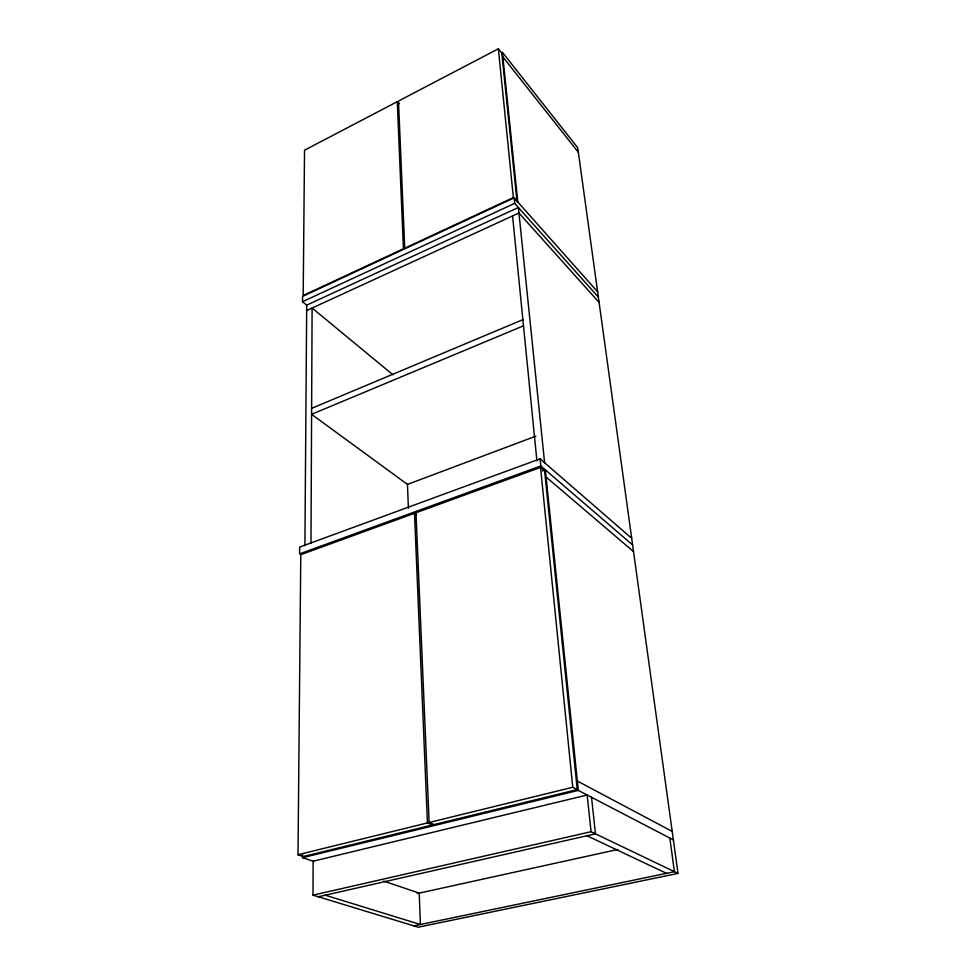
<?xml version="1.0" encoding="UTF-8"?>
<svg xmlns="http://www.w3.org/2000/svg" width="976" height="976" viewBox="0 0 976 976"><rect width="100%" height="100%" fill="white"/><g stroke="black" fill="none" stroke-linecap="round" stroke-linejoin="round"><path stroke-width="1.46" d="M678.003 873.41L418.179 927.2L313.015 895.151L313.125 861.21L587.162 795.013L591.066 831.711L678.003 873.41L577.719 147.754L502.396 52.301L517.792 201.995M310.978 543.486L312.1 308.026L392.962 374.808M314.016 861.503L302.572 857.672L302.597 854.781M304.902 545.718L306.708 305.159L518.366 207.485L544.608 462.746M307.196 305.561L302.523 301.718L302.584 296.375L514.12 197.86L597.641 291.885M297.997 854.72L427.439 822.927L432.429 824.976L303.341 856.513L297.997 854.72L300.779 554.685L414.495 513.303L416.715 514.877M397.281 101.675L304.536 150.194L303.182 295.508L403.43 248.795L397.281 101.675L399.111 103.676M498.37 48.8L398.476 101.053L404.735 248.197L513.352 197.579L498.37 48.8L501.81 53.155L517.024 201.715L513.352 197.579M302.523 301.718L514.681 203.362L514.12 197.86M306.671 310.527L518.927 213.012L599.093 302.414M311.625 408.358L522.88 319.64M523.49 325.813L311.588 414.312L407.468 484.413L535.885 436.15M631.692 538.313L540.094 458.83L299.644 547.097L299.583 553.868L540.814 465.955L632.607 544.937M540.545 467.431L415.971 512.766L429.135 822.512L434.113 824.561L577.255 789.596L544.608 470.932L540.545 467.431L572.753 787.254L577.255 789.596M542.473 470.883L545.34 469.846L578.304 790.401L673.379 839.897M429.135 822.512L572.753 787.254M302.572 857.672L578.304 790.401M313.015 895.151L591.066 831.711M318.286 896.761L595.458 833.821L591.529 797.282M417.167 893.577L617.808 849.474M413.812 925.87L674.428 871.69L669.817 838.042M325.228 895.187L420.4 924.504L419.216 893.125L383.605 881.072M586.979 835.749L666.523 873.337M577.341 781.056L672.208 831.418M546.072 476.996L633.534 551.611M514.681 203.362L598.361 297.131M502.884 56.962L578.341 152.268M540.094 458.83L540.814 465.955M512.571 215.928L536.91 460.855M414.495 513.303L427.439 822.927M407.443 483.901L408.395 508.24"/></g></svg>
